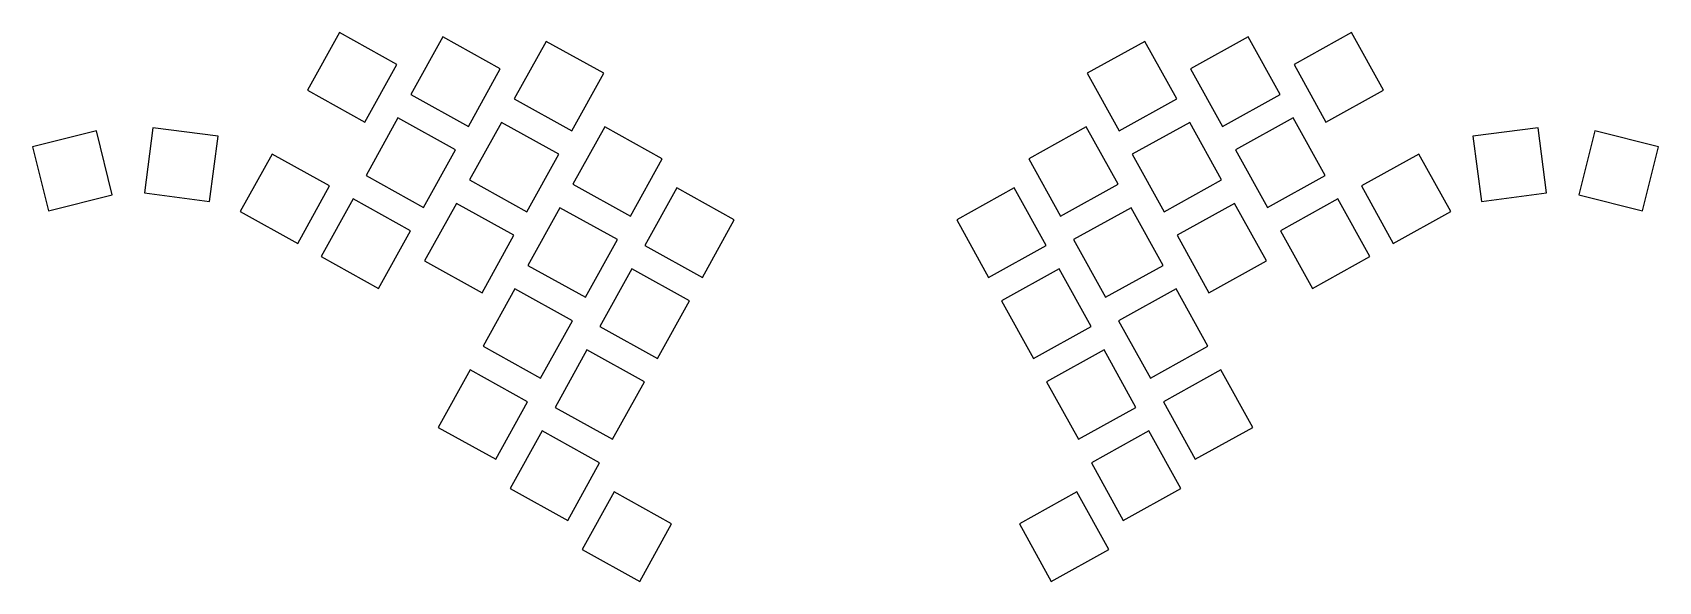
# Model space of a CAD drawing. Header units: millimetres. Extents: x 47 to 380, y -215 to -103.
import ezdxf

# ---------------------------------------------------------------- set-up
doc = ezdxf.new("R2010")
doc.units = ezdxf.units.MM

msp = doc.modelspace()

# ---------------------------------------------------------------- linework, layer by layer
for p, q in [((109.66, -102.74), (103.12, -114.55)), ((121.47, -109.29), (109.66, -102.74)), ((317.39, -102.74), (305.59, -109.29)), ((323.94, -114.55), (317.39, -102.74)), ((130.89, -103.65), (124.34, -115.45)), ((142.69, -110.19), (130.89, -103.65)), ((152.11, -104.55), (145.56, -116.36)), ((163.92, -111.09), (152.11, -104.55)), ((274.95, -104.55), (263.14, -111.09)), ((281.49, -116.36), (274.95, -104.55)), ((296.17, -103.65), (284.36, -110.19)), ((302.71, -115.45), (296.17, -103.65)), ((114.92, -121.1), (121.47, -109.29)), ((305.59, -109.29), (312.13, -121.1)), ((136.15, -122), (142.69, -110.19)), ((157.37, -122.9), (163.92, -111.09)), ((263.14, -111.09), (269.68, -122.9)), ((284.36, -110.19), (290.91, -122)), ((103.12, -114.55), (114.92, -121.1)), ((124.34, -115.45), (136.15, -122)), ((145.56, -116.36), (157.37, -122.9)), ((269.68, -122.9), (281.49, -116.36)), ((290.91, -122), (302.71, -115.45)), ((312.13, -121.1), (323.94, -114.55)), ((59.79, -122.92), (46.69, -126.19)), ((63.05, -136.02), (59.79, -122.92)), ((71.41, -122.26), (69.65, -135.65)), ((84.79, -124.03), (71.41, -122.26)), ((121.67, -120.27), (115.13, -132.07)), ((133.48, -126.81), (121.67, -120.27)), ((142.9, -121.17), (136.35, -132.98)), ((154.7, -127.71), (142.9, -121.17)), ((164.12, -122.07), (157.58, -133.88)), ((175.93, -128.62), (164.12, -122.07)), ((262.93, -122.07), (251.13, -128.62)), ((269.48, -133.88), (262.93, -122.07)), ((284.16, -121.17), (272.35, -127.71)), ((290.7, -132.98), (284.16, -121.17)), ((305.38, -120.27), (293.57, -126.81)), ((311.93, -132.07), (305.38, -120.27)), ((355.65, -122.26), (342.26, -124.03)), ((357.41, -135.65), (355.65, -122.26)), ((367.27, -122.92), (364, -136.02)), ((380.37, -126.19), (367.27, -122.92)), ((46.69, -126.19), (49.96, -139.29)), ((83.03, -137.41), (84.79, -124.03)), ((342.26, -124.03), (344.02, -137.41)), ((377.1, -139.29), (380.37, -126.19)), ((95.84, -127.67), (89.3, -139.48)), ((107.65, -134.22), (95.84, -127.67)), ((126.94, -138.62), (133.48, -126.81)), ((148.16, -139.52), (154.7, -127.71)), ((169.38, -140.42), (175.93, -128.62)), ((251.13, -128.62), (257.67, -140.42)), ((272.35, -127.71), (278.9, -139.52)), ((293.57, -126.81), (300.12, -138.62)), ((331.21, -127.67), (319.4, -134.22)), ((337.76, -139.48), (331.21, -127.67)), ((115.13, -132.07), (126.94, -138.62)), ((136.35, -132.98), (148.16, -139.52)), ((278.9, -139.52), (290.7, -132.98)), ((300.12, -138.62), (311.93, -132.07)), ((49.96, -139.29), (63.05, -136.02)), ((69.65, -135.65), (83.03, -137.41)), ((101.11, -146.02), (107.65, -134.22)), ((157.58, -133.88), (169.38, -140.42)), ((178.9, -134.61), (172.35, -146.41)), ((190.7, -141.15), (178.9, -134.61)), ((248.16, -134.61), (236.35, -141.15)), ((254.7, -146.41), (248.16, -134.61)), ((257.67, -140.42), (269.48, -133.88)), ((319.4, -134.22), (325.95, -146.02)), ((344.02, -137.41), (357.41, -135.65)), ((364, -136.02), (377.1, -139.29)), ((89.3, -139.48), (101.11, -146.02)), ((112.46, -136.88), (105.92, -148.69)), ((124.27, -143.43), (112.46, -136.88)), ((133.69, -137.79), (127.14, -149.59)), ((145.49, -144.33), (133.69, -137.79)), ((154.91, -138.69), (148.36, -150.5)), ((166.72, -145.23), (154.91, -138.69)), ((272.15, -138.69), (260.34, -145.23)), ((278.69, -150.5), (272.15, -138.69)), ((293.37, -137.79), (281.56, -144.33)), ((299.91, -149.59), (293.37, -137.79)), ((314.59, -136.88), (302.78, -143.43)), ((321.14, -148.69), (314.59, -136.88)), ((325.95, -146.02), (337.76, -139.48)), ((117.72, -155.24), (124.27, -143.43)), ((184.16, -152.96), (190.7, -141.15)), ((236.35, -141.15), (242.9, -152.96)), ((302.78, -143.43), (309.33, -155.24)), ((138.95, -156.14), (145.49, -144.33)), ((160.17, -157.04), (166.72, -145.23)), ((172.35, -146.41), (184.16, -152.96)), ((242.9, -152.96), (254.7, -146.41)), ((260.34, -145.23), (266.88, -157.04)), ((281.56, -144.33), (288.11, -156.14)), ((105.92, -148.69), (117.72, -155.24)), ((127.14, -149.59), (138.95, -156.14)), ((288.11, -156.14), (299.91, -149.59)), ((309.33, -155.24), (321.14, -148.69)), ((148.36, -150.5), (160.17, -157.04)), ((169.68, -151.22), (163.14, -163.03)), ((181.49, -157.77), (169.68, -151.22)), ((257.37, -151.22), (245.56, -157.77)), ((263.91, -163.03), (257.37, -151.22)), ((266.88, -157.04), (278.69, -150.5)), ((145.7, -155.31), (139.15, -167.11)), ((157.51, -161.85), (145.7, -155.31)), ((281.36, -155.31), (269.55, -161.85)), ((287.9, -167.11), (281.36, -155.31)), ((174.95, -169.58), (181.49, -157.77)), ((245.56, -157.77), (252.11, -169.58)), ((150.96, -173.66), (157.51, -161.85)), ((163.14, -163.03), (174.95, -169.58)), ((252.11, -169.58), (263.91, -163.03)), ((269.55, -161.85), (276.09, -173.66)), ((139.15, -167.11), (150.96, -173.66)), ((160.47, -167.84), (153.93, -179.65)), ((172.28, -174.39), (160.47, -167.84)), ((266.58, -167.84), (254.77, -174.39)), ((273.13, -179.65), (266.58, -167.84)), ((276.09, -173.66), (287.9, -167.11)), ((136.49, -171.92), (129.94, -183.73)), ((148.29, -178.47), (136.49, -171.92)), ((290.57, -171.92), (278.76, -178.47)), ((297.11, -183.73), (290.57, -171.92)), ((165.74, -186.19), (172.28, -174.39)), ((254.77, -174.39), (261.32, -186.19)), ((141.75, -190.28), (148.29, -178.47)), ((153.93, -179.65), (165.74, -186.19)), ((261.32, -186.19), (273.13, -179.65)), ((278.76, -178.47), (285.31, -190.28)), ((129.94, -183.73), (141.75, -190.28)), ((151.26, -184.46), (144.72, -196.27)), ((163.07, -191), (151.26, -184.46)), ((275.79, -184.46), (263.99, -191)), ((282.34, -196.27), (275.79, -184.46)), ((285.31, -190.28), (297.11, -183.73)), ((156.52, -202.81), (163.07, -191)), ((263.99, -191), (270.53, -202.81)), ((144.72, -196.27), (156.52, -202.81)), ((270.53, -202.81), (282.34, -196.27)), ((166.04, -196.99), (159.49, -208.8)), ((177.84, -203.54), (166.04, -196.99)), ((261.02, -196.99), (249.21, -203.54)), ((267.56, -208.8), (261.02, -196.99)), ((171.3, -215.35), (177.84, -203.54)), ((249.21, -203.54), (255.75, -215.35)), ((159.49, -208.8), (171.3, -215.35)), ((255.75, -215.35), (267.56, -208.8))]:
    msp.add_line(p, q)

doc.saveas('drawing.dxf')
